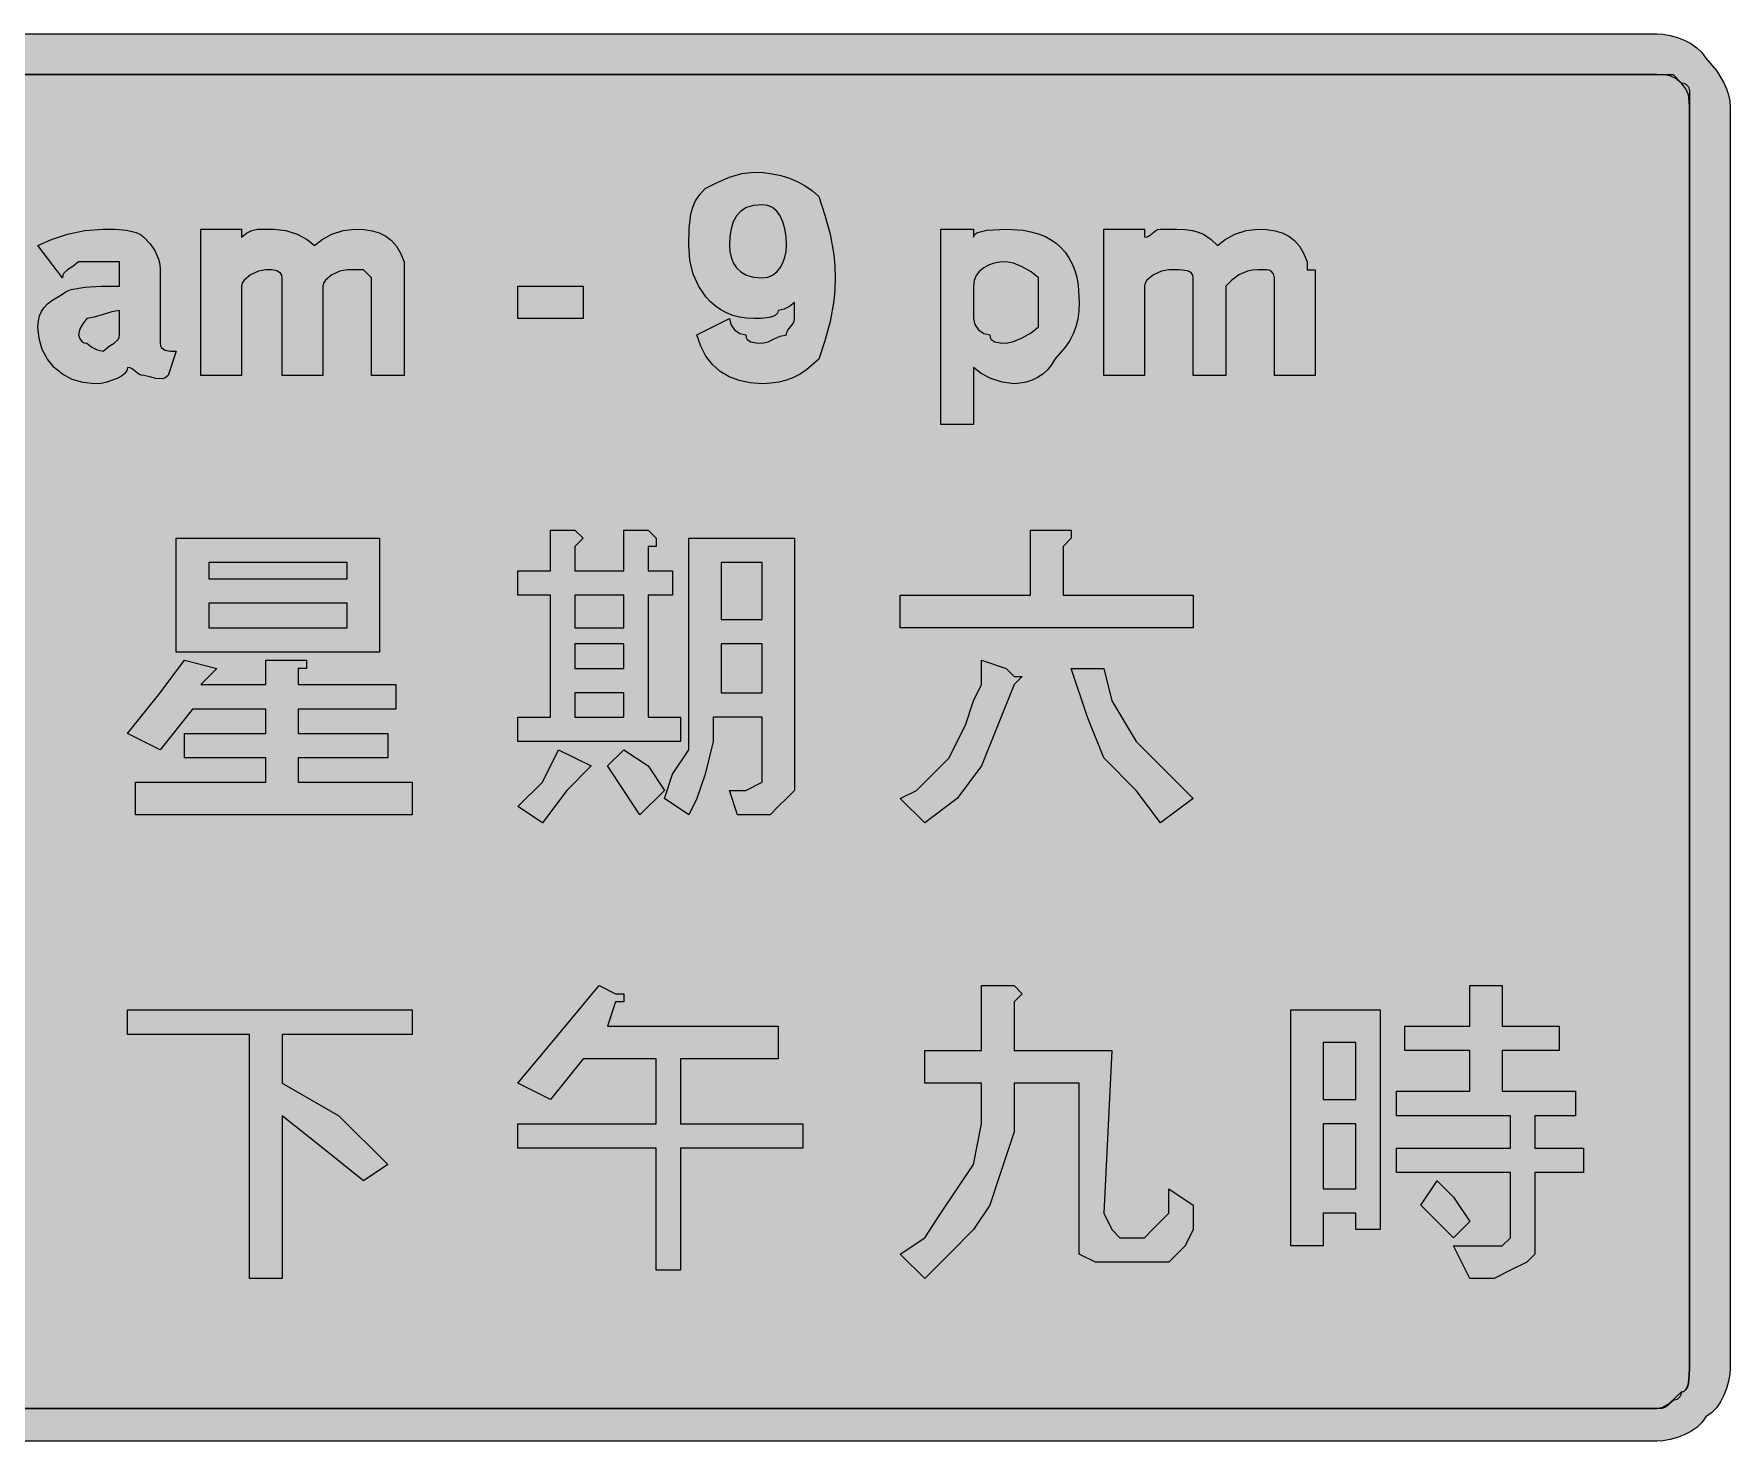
# Model space of a CAD drawing. Header units: metres. Extents: x 13 to 556, y 31 to 239.
# Drawn here: x 306.1 to 556.3, y 31 to 238.6 of the extents above; entities that cross this region are included whole.
import ezdxf

# ---------------------------------------------------------------- set-up
doc = ezdxf.new("R2010")
doc.units = ezdxf.units.M
doc.layers.add('FILL_BLACK_000000', color=7, linetype='Continuous', true_color=0x000000)
doc.layers.add('FILL_WHITE_FFFFFF', color=7, linetype='Continuous', true_color=0xffffff)

msp = doc.modelspace()

# ---------------------------------------------------------------- hatches: boundary and pattern name
at = {"layer": 'FILL_BLACK_000000', "true_color": 0x000000}
h = msp.add_hatch(color=7, dxfattribs=at)
h.dxf.hatch_style = 1
h.paths.add_polyline_path([(546.44, 238.5), (547.46, 238.33), (548.51, 238.05), (549.54, 237.66), (550.52, 237.15), (551.4, 236.53), (552.13, 235.8), (552.69, 234.96), (554.27, 233.16), (555.39, 231.36), (555.78, 230.46), (556.06, 229.56), (556.23, 228.66), (556.29, 227.76), (556.29, 41.76), (556.23, 40.81), (556.07, 39.79), (555.78, 38.74), (555.39, 37.71), (554.88, 36.73), (554.27, 35.85), (553.53, 35.12), (552.69, 34.56), (552.13, 33.72), (551.4, 32.98), (550.52, 32.37), (549.54, 31.86), (548.51, 31.47), (547.46, 31.18), (546.44, 31.02), (545.49, 30.96), (22.29, 30.96), (21.39, 31.02), (20.49, 31.18), (19.59, 31.47), (18.69, 31.86), (16.89, 32.98), (15.09, 34.56), (14.64, 35.12), (14.21, 35.85), (13.44, 37.71), (12.9, 39.79), (12.69, 41.76), (12.69, 227.76), (12.69, 231.36), (13.4, 232.26), (13.89, 233.16), (14.38, 234.06), (15.09, 234.96), (16.89, 236.61), (17.79, 237.15), (18.69, 237.36), (19.59, 237.55), (20.49, 237.96), (21.39, 238.37), (22.29, 238.56), (545.49, 238.56), (546.44, 238.5)])
h.paths.add_polyline_path([(20.49, 232.41), (19.59, 232.05), (18.69, 231.36), (18, 230.46), (17.64, 229.56), (17.51, 228.66), (17.49, 227.76), (17.49, 41.76), (17.49, 39.36), (18.69, 38.16), (20.49, 36.51), (21.39, 35.97), (22.29, 35.76), (545.49, 35.76), (546.39, 35.97), (547.29, 36.51), (549.09, 38.16), (549.49, 38.27), (549.78, 38.55), (550, 38.98), (550.14, 39.51), (550.27, 40.69), (550.29, 41.76), (550.29, 227.76), (550.27, 228.66), (550.14, 229.56), (549.78, 230.46), (549.09, 231.36), (548.19, 232.05), (547.29, 232.41), (546.39, 232.54), (545.49, 232.56), (22.29, 232.56), (21.39, 232.54), (20.49, 232.41)], flags=16)
h = msp.add_hatch(color=7, dxfattribs=at)
h.dxf.hatch_style = 1
h.paths.add_polyline_path([(408.9, 195.68), (409.44, 194.91), (410.21, 194.37), (411.09, 194.16), (411.14, 193.76), (411.3, 193.47), (411.84, 193.11), (412.61, 192.98), (413.49, 192.96), (414.39, 193.15), (415.29, 193.56), (416.19, 193.97), (417.09, 194.16), (417.14, 194.56), (417.28, 194.87), (417.69, 195.36), (418.1, 195.85), (418.24, 196.16), (418.29, 196.56), (418.29, 198.96), (417.54, 198.36), (416.77, 197.95), (415.89, 197.76), (415.78, 197.36), (415.5, 197.07), (415.07, 196.85), (414.54, 196.71), (413.36, 196.58), (412.29, 196.56), (411.19, 196.62), (410.15, 196.78), (409.18, 197.04), (408.26, 197.4), (407.4, 197.86), (406.62, 198.4), (405.89, 199.01), (405.24, 199.71), (404.15, 201.31), (403.35, 203.14), (402.86, 205.17), (402.69, 207.36), (402.73, 209.85), (402.99, 212.01), (403.28, 213), (403.7, 213.94), (404.3, 214.86), (405.09, 215.76), (406.89, 216.64), (408.69, 217.41), (410.49, 217.95), (412.29, 218.16), (413.64, 218.1), (414.97, 217.93), (416.28, 217.65), (417.54, 217.26), (418.75, 216.75), (419.88, 216.13), (420.94, 215.4), (421.89, 214.56), (422.77, 211.84), (423.54, 209.01), (424.08, 205.95), (424.24, 204.31), (424.29, 202.56), (424.24, 200.81), (424.08, 199.17), (423.54, 196.11), (422.77, 193.28), (421.89, 190.56), (420.07, 188.98), (419.13, 188.37), (418.14, 187.86), (417.1, 187.47), (415.98, 187.18), (414.79, 187.02), (413.49, 186.96), (411.75, 187.07), (410.13, 187.41), (408.66, 187.97), (407.34, 188.76), (406.19, 189.77), (405.22, 191.01), (404.45, 192.47), (403.89, 194.16), (408.69, 196.56), (408.9, 195.68)])
h.paths.add_polyline_path([(411.22, 212.93), (410.39, 212.41), (409.74, 211.71), (409.26, 210.84), (408.93, 209.82), (408.75, 208.65), (408.69, 207.36), (408.75, 206.46), (408.93, 205.6), (409.26, 204.79), (409.74, 204.06), (410.39, 203.45), (411.22, 202.97), (412.25, 202.67), (413.49, 202.56), (414.33, 202.67), (415.06, 202.97), (415.68, 203.45), (416.19, 204.06), (416.58, 204.79), (416.86, 205.6), (417.03, 206.46), (417.09, 207.36), (417.03, 208.65), (416.86, 209.82), (416.58, 210.84), (416.19, 211.71), (415.68, 212.41), (415.06, 212.93), (414.33, 213.25), (413.49, 213.36), (412.25, 213.25), (411.22, 212.93)], flags=16)
h = msp.add_hatch(color=7, dxfattribs=at)
h.dxf.hatch_style = 1
h.paths.add_polyline_path([(325.44, 187.82), (324.99, 187.65), (324.09, 187.71), (323.19, 187.99), (322.29, 188.16), (321.89, 188.21), (321.58, 188.35), (321.09, 188.76), (320.6, 189.17), (320.29, 189.31), (319.89, 189.36), (319.78, 188.91), (319.48, 188.48), (319, 188.07), (318.39, 187.71), (316.85, 187.17), (315.99, 187.01), (315.09, 186.96), (313.35, 187.12), (311.75, 187.6), (310.32, 188.35), (309.09, 189.36), (308.08, 190.59), (307.33, 192.02), (306.85, 193.62), (306.69, 195.36), (306.75, 196.21), (306.92, 196.95), (307.2, 197.62), (307.59, 198.21), (308.1, 198.75), (308.72, 199.24), (310.29, 200.16), (310.85, 200.56), (311.6, 200.85), (313.59, 201.21), (316.03, 201.34), (318.69, 201.36), (318.69, 202.56), (318.69, 204.96), (316.29, 204.96), (312.69, 204.96), (311.81, 204.25), (311.04, 203.76), (310.5, 203.27), (310.34, 202.96), (310.29, 202.56), (306.69, 207.36), (308.7, 208.24), (311.04, 209.01), (313.61, 209.55), (316.29, 209.76), (318.07, 209.74), (319.74, 209.61), (321.18, 209.25), (321.79, 208.96), (322.29, 208.56), (323.17, 207.64), (323.94, 206.61), (324.48, 205.35), (324.64, 204.61), (324.69, 203.76), (324.69, 192.96), (324.74, 192.56), (324.9, 192.27), (325.44, 191.91), (326.21, 191.78), (327.09, 191.76), (325.89, 188.16), (325.44, 187.82)])
h.paths.add_polyline_path([(313.2, 193.15), (313.49, 193.01), (313.89, 192.96), (314.64, 192.36), (315.41, 191.95), (316.29, 191.76), (317.17, 192.47), (317.94, 192.96), (318.48, 193.45), (318.64, 193.76), (318.69, 194.16), (318.69, 197.76), (317.6, 197.57), (316.29, 197.16), (314.98, 196.75), (313.89, 196.56), (313.29, 195.81), (312.88, 195.04), (312.69, 194.16), (312.84, 193.56), (313.2, 193.15)], flags=16)
h = msp.add_hatch(color=7, dxfattribs=at)
h.dxf.hatch_style = 1
h.paths.add_polyline_path([(351.22, 203.55), (350.04, 203.01), (349.08, 202.24), (348.8, 201.81), (348.69, 201.36), (348.69, 188.16), (342.69, 188.16), (342.69, 202.56), (342.64, 202.96), (342.48, 203.25), (341.94, 203.61), (341.17, 203.74), (340.29, 203.76), (339.22, 203.55), (338.04, 203.01), (337.08, 202.24), (336.8, 201.81), (336.69, 201.36), (336.69, 188.16), (330.69, 188.16), (330.69, 209.76), (336.69, 209.76), (336.69, 208.56), (337.44, 209.16), (338.21, 209.57), (339.09, 209.76), (341.49, 209.76), (343.27, 209.55), (344.94, 209.01), (346.38, 208.24), (347.49, 207.36), (348.6, 208.24), (350.04, 209.01), (351.71, 209.55), (353.49, 209.76), (354.78, 209.7), (355.97, 209.52), (357.03, 209.19), (357.99, 208.71), (358.83, 208.06), (359.56, 207.23), (360.18, 206.2), (360.69, 204.96), (360.69, 203.76), (360.69, 188.16), (355.89, 188.16), (355.89, 202.56), (354.69, 203.76), (352.29, 203.76), (351.22, 203.55)])
h = msp.add_hatch(color=7, dxfattribs=at)
h.dxf.hatch_style = 1
h.paths.add_polyline_path([(460.06, 196.47), (459.78, 195.35), (459.39, 194.31), (458.88, 193.32), (458.27, 192.38), (456.69, 190.56), (456.19, 189.72), (455.58, 188.98), (454.9, 188.37), (454.14, 187.86), (453.33, 187.47), (452.47, 187.18), (451.59, 187.02), (450.69, 186.96), (448.91, 187.17), (447.24, 187.71), (445.8, 188.48), (444.69, 189.36), (444.69, 180.96), (439.89, 180.96), (439.89, 209.76), (444.69, 209.76), (444.69, 208.56), (444.85, 208.96), (445.27, 209.25), (446.64, 209.61), (449.49, 209.76), (452.02, 209.59), (453.16, 209.38), (454.22, 209.08), (455.19, 208.71), (456.07, 208.24), (456.87, 207.69), (457.59, 207.06), (458.22, 206.34), (458.77, 205.54), (459.24, 204.66), (459.62, 203.68), (459.91, 202.63), (460.12, 201.49), (460.29, 198.96), (460.23, 197.66), (460.06, 196.47)])
h.paths.add_polyline_path([(451.89, 193.71), (453.2, 194.48), (454.29, 195.36), (454.29, 196.56), (454.29, 201.36), (454.29, 202.56), (453.2, 203.44), (451.89, 204.21), (450.58, 204.75), (449.49, 204.96), (448.59, 204.9), (447.73, 204.73), (446.92, 204.45), (446.19, 204.06), (445.58, 203.55), (445.1, 202.93), (444.8, 202.2), (444.69, 201.36), (444.69, 196.56), (444.9, 195.68), (445.44, 194.91), (446.21, 194.37), (447.09, 194.16), (447.14, 193.76), (447.3, 193.47), (447.84, 193.11), (448.61, 192.98), (449.49, 192.96), (450.58, 193.17), (451.89, 193.71)], flags=16)
h = msp.add_hatch(color=7, dxfattribs=at)
h.dxf.hatch_style = 1
h.paths.add_polyline_path([(485.84, 203.71), (485.1, 203.55), (483.84, 203.01), (482.81, 202.24), (481.89, 201.36), (481.89, 188.16), (477.09, 188.16), (477.09, 202.56), (477.03, 202.96), (476.86, 203.25), (476.58, 203.47), (476.19, 203.61), (475.06, 203.74), (473.49, 203.76), (472.42, 203.55), (471.24, 203.01), (470.28, 202.24), (470, 201.81), (469.89, 201.36), (469.89, 188.16), (463.89, 188.16), (463.89, 209.76), (469.89, 209.76), (469.89, 208.56), (470.29, 208.61), (470.6, 208.75), (471.09, 209.16), (471.58, 209.57), (471.89, 209.71), (472.29, 209.76), (474.69, 209.76), (475.93, 209.71), (476.98, 209.55), (477.85, 209.32), (478.59, 209.01), (479.75, 208.24), (480.69, 207.36), (481.8, 208.24), (483.24, 209.01), (484.91, 209.55), (486.69, 209.76), (487.98, 209.7), (489.17, 209.52), (490.23, 209.19), (491.19, 208.71), (492.03, 208.06), (492.77, 207.23), (493.38, 206.2), (493.89, 204.96), (493.89, 203.76), (495.09, 203.76), (495.09, 188.16), (489.09, 188.16), (489.09, 202.56), (488.94, 203.16), (488.58, 203.57), (488.29, 203.71), (487.89, 203.76), (486.69, 203.76), (485.84, 203.71)])
h = msp.add_hatch(color=7, dxfattribs=at)
h.dxf.hatch_style = 1
h.paths.add_polyline_path([(387.09, 196.56), (377.49, 196.56), (377.49, 201.36), (387.09, 201.36), (387.09, 196.56)])
h = msp.add_hatch(color=7, dxfattribs=at)
h.dxf.hatch_style = 1
h.paths.add_polyline_path([(387.09, 164.16), (385.89, 162.96), (385.89, 159.36), (393.09, 159.36), (393.09, 165.36), (396.69, 165.36), (397.89, 164.16), (397.89, 162.96), (396.69, 162.96), (396.69, 159.36), (400.29, 159.36), (400.29, 155.76), (396.69, 155.76), (396.69, 137.76), (401.49, 137.76), (401.49, 134.16), (377.49, 134.16), (377.49, 137.76), (382.29, 137.76), (382.29, 155.76), (377.49, 155.76), (377.49, 159.36), (382.29, 159.36), (382.29, 165.36), (385.89, 165.36), (387.09, 164.16)])
h.paths.add_polyline_path([(385.89, 144.96), (393.09, 144.96), (393.09, 148.56), (385.89, 148.56), (385.89, 144.96)], flags=16)
h.paths.add_polyline_path([(385.89, 141.36), (385.89, 137.76), (393.09, 137.76), (393.09, 141.36), (385.89, 141.36)], flags=16)
h.paths.add_polyline_path([(393.09, 155.76), (385.89, 155.76), (385.89, 150.96), (393.09, 150.96), (393.09, 155.76)], flags=16)
h = msp.add_hatch(color=7, dxfattribs=at)
h.dxf.hatch_style = 1
h.paths.add_polyline_path([(457.89, 165.36), (459.09, 165.36), (459.09, 164.16), (457.89, 162.96), (457.89, 155.76), (477.09, 155.76), (477.09, 150.96), (433.89, 150.96), (433.89, 155.76), (453.09, 155.76), (453.09, 165.36), (456.69, 165.36), (457.89, 165.36)])
h = msp.add_hatch(color=7, dxfattribs=at)
h.dxf.hatch_style = 1
h.paths.add_polyline_path([(327.09, 164.16), (357.09, 164.16), (357.09, 147.36), (327.09, 147.36), (327.09, 164.16)])
h.paths.add_polyline_path([(331.89, 160.56), (331.89, 158.16), (352.29, 158.16), (352.29, 160.56), (331.89, 160.56)], flags=16)
h.paths.add_polyline_path([(352.29, 154.56), (331.89, 154.56), (331.89, 150.96), (352.29, 150.96), (352.29, 154.56)], flags=16)
h = msp.add_hatch(color=7, dxfattribs=at)
h.dxf.hatch_style = 1
h.paths.add_polyline_path([(418.29, 126.96), (417.09, 125.76), (415.89, 124.56), (414.69, 123.36), (409.89, 123.36), (408.69, 126.96), (411.09, 126.96), (413.49, 128.16), (413.49, 129.36), (413.49, 137.76), (406.29, 137.76), (406.29, 134.16), (405.09, 129.36), (403.89, 125.76), (402.69, 123.36), (399.09, 125.76), (400.29, 129.36), (402.69, 132.96), (402.69, 138.96), (402.69, 146.16), (402.69, 164.16), (418.29, 164.16), (418.29, 129.36), (418.29, 126.96)])
h.paths.add_polyline_path([(407.49, 148.56), (407.49, 141.36), (413.49, 141.36), (413.49, 148.56), (407.49, 148.56)], flags=16)
h.paths.add_polyline_path([(413.49, 160.56), (407.49, 160.56), (407.49, 152.16), (413.49, 152.16), (413.49, 160.56)], flags=16)
h = msp.add_hatch(color=7, dxfattribs=at)
h.dxf.hatch_style = 1
h.paths.add_polyline_path([(330.69, 142.56), (340.29, 142.56), (340.29, 146.16), (345.09, 146.16), (346.29, 146.16), (346.29, 144.96), (345.09, 144.96), (345.09, 142.56), (359.49, 142.56), (359.49, 138.96), (345.09, 138.96), (345.09, 135.36), (358.29, 135.36), (358.29, 131.76), (345.09, 131.76), (345.09, 128.16), (361.89, 128.16), (361.89, 123.36), (321.09, 123.36), (321.09, 128.16), (340.29, 128.16), (340.29, 131.76), (328.29, 131.76), (328.29, 135.36), (340.29, 135.36), (340.29, 138.96), (329.49, 138.96), (324.69, 132.96), (319.89, 135.36), (324.69, 141.36), (328.29, 146.16), (333.09, 144.96), (330.69, 142.56)])
h = msp.add_hatch(color=7, dxfattribs=at)
h.dxf.hatch_style = 1
h.paths.add_polyline_path([(450.69, 143.76), (451.89, 143.76), (450.69, 142.56), (448.29, 136.56), (445.89, 130.56), (442.29, 125.76), (437.49, 122.16), (433.89, 125.76), (436.29, 126.96), (438.69, 129.36), (441.09, 131.76), (442.29, 134.16), (443.49, 136.56), (444.69, 140.16), (445.89, 142.56), (445.89, 146.16), (449.49, 144.96), (450.69, 143.76)])
h = msp.add_hatch(color=7, dxfattribs=at)
h.dxf.hatch_style = 1
h.paths.add_polyline_path([(465.09, 140.16), (468.69, 134.16), (472.29, 130.56), (477.09, 125.76), (472.29, 122.16), (468.69, 126.96), (463.89, 131.76), (461.49, 137.76), (459.09, 144.96), (463.89, 144.96), (465.09, 140.16)])
h = msp.add_hatch(color=7, dxfattribs=at)
h.dxf.hatch_style = 1
h.paths.add_polyline_path([(381.09, 128.16), (383.49, 132.96), (388.29, 130.56), (384.69, 126.96), (381.09, 122.16), (377.49, 124.56), (381.09, 128.16)])
h = msp.add_hatch(color=7, dxfattribs=at)
h.dxf.hatch_style = 1
h.paths.add_polyline_path([(396.69, 130.56), (399.09, 126.96), (395.49, 123.36), (393.09, 126.96), (390.69, 130.56), (393.09, 132.96), (396.69, 130.56)])
h = msp.add_hatch(color=7, dxfattribs=at)
h.dxf.hatch_style = 1
h.paths.add_polyline_path([(383.49, 90.96), (389.49, 98.16), (391.89, 96.96), (393.09, 96.96), (393.09, 95.76), (391.89, 95.76), (390.69, 92.16), (415.89, 92.16), (415.89, 87.36), (401.49, 87.36), (401.49, 77.76), (419.49, 77.76), (419.49, 74.16), (401.49, 74.16), (401.49, 56.16), (397.89, 56.16), (397.89, 74.16), (377.49, 74.16), (377.49, 77.76), (397.89, 77.76), (397.89, 87.36), (387.09, 87.36), (382.29, 81.36), (377.49, 83.76), (383.49, 90.96)])
h = msp.add_hatch(color=7, dxfattribs=at)
h.dxf.hatch_style = 1
h.paths.add_polyline_path([(445.89, 88.56), (445.89, 98.16), (449.49, 98.16), (450.69, 98.16), (451.89, 96.96), (450.69, 95.76), (450.69, 88.56), (465.09, 88.56), (463.89, 64.56), (465.09, 62.16), (466.29, 60.96), (469.89, 60.96), (471.09, 62.16), (472.29, 63.36), (473.49, 64.56), (473.49, 68.16), (477.09, 65.76), (477.09, 62.16), (475.89, 59.76), (473.49, 57.36), (469.89, 57.36), (465.09, 57.36), (462.69, 57.36), (460.29, 58.56), (460.29, 60.96), (460.29, 64.56), (460.29, 83.76), (450.69, 83.76), (450.69, 76.56), (448.29, 69.36), (447.09, 65.76), (444.69, 62.16), (441.09, 58.56), (437.49, 54.96), (433.89, 58.56), (437.49, 60.96), (439.89, 64.56), (442.29, 68.16), (444.69, 71.76), (445.89, 77.76), (445.89, 83.76), (437.49, 83.76), (437.49, 88.56), (445.89, 88.56)])
h = msp.add_hatch(color=7, dxfattribs=at)
h.dxf.hatch_style = 1
h.paths.add_polyline_path([(517.89, 88.56), (508.29, 88.56), (508.29, 92.16), (517.89, 92.16), (517.89, 98.16), (521.49, 98.16), (522.69, 98.16), (522.69, 96.96), (522.69, 95.76), (522.69, 92.16), (531.09, 92.16), (531.09, 88.56), (522.69, 88.56), (522.69, 82.56), (533.49, 82.56), (533.49, 78.96), (527.49, 78.96), (527.49, 74.16), (534.69, 74.16), (534.69, 70.56), (527.49, 70.56), (527.49, 60.96), (527.49, 58.56), (526.29, 57.36), (523.89, 56.16), (521.49, 54.96), (517.89, 54.96), (515.49, 59.76), (520.29, 59.76), (521.49, 59.76), (522.69, 59.76), (523.89, 60.96), (523.89, 62.16), (523.89, 70.56), (507.09, 70.56), (507.09, 74.16), (523.89, 74.16), (523.89, 78.96), (507.09, 78.96), (507.09, 82.56), (517.89, 82.56), (517.89, 88.56)])
h = msp.add_hatch(color=7, dxfattribs=at)
h.dxf.hatch_style = 1
h.paths.add_polyline_path([(361.89, 94.56), (361.89, 90.96), (342.69, 90.96), (342.69, 83.76), (351.09, 78.96), (358.29, 71.76), (354.69, 69.36), (348.69, 74.16), (342.69, 78.96), (342.69, 54.96), (337.89, 54.96), (337.89, 90.96), (319.89, 90.96), (319.89, 94.56), (361.89, 94.56)])
h = msp.add_hatch(color=7, dxfattribs=at)
h.dxf.hatch_style = 1
h.paths.add_polyline_path([(501.09, 62.16), (501.09, 64.56), (496.29, 64.56), (496.29, 59.76), (491.49, 59.76), (491.49, 62.16), (491.49, 94.56), (504.69, 94.56), (504.69, 62.16), (501.09, 62.16)])
h.paths.add_polyline_path([(496.29, 89.76), (496.29, 81.36), (501.09, 81.36), (501.09, 89.76), (496.29, 89.76)], flags=16)
h.paths.add_polyline_path([(501.09, 77.76), (496.29, 77.76), (496.29, 68.16), (501.09, 68.16), (501.09, 77.76)], flags=16)
h = msp.add_hatch(color=7, dxfattribs=at)
h.dxf.hatch_style = 1
h.paths.add_polyline_path([(515.49, 66.96), (517.89, 63.36), (515.49, 60.96), (513.09, 63.36), (510.69, 65.76), (513.09, 69.36), (515.49, 66.96)])
at = {"layer": 'FILL_WHITE_FFFFFF', "true_color": 0xffffff}
h = msp.add_hatch(color=7, dxfattribs=at)
h.dxf.hatch_style = 1
h.paths.add_polyline_path([(545.49, 232.56), (547.89, 232.56), (549.09, 231.36), (549.49, 231.31), (549.78, 231.17), (550.14, 230.76), (550.29, 230.16), (550.29, 227.76), (550.29, 41.76), (550.27, 40.69), (550.14, 39.51), (550, 38.98), (549.78, 38.55), (549.49, 38.27), (549.09, 38.16), (549.04, 37.76), (548.9, 37.47), (548.49, 37.11), (547.89, 36.96), (547.18, 36.27), (546.69, 35.91), (546.2, 35.78), (545.49, 35.76), (22.29, 35.76), (21.39, 35.97), (20.49, 36.51), (18.69, 38.16), (17.49, 39.36), (17.49, 41.76), (17.49, 227.76), (17.51, 228.66), (17.64, 229.56), (18, 230.46), (18.69, 231.36), (19.59, 232.05), (20.49, 232.41), (21.39, 232.54), (22.29, 232.56), (545.49, 232.56)])

# ---------------------------------------------------------------- linework, layer by layer
at = {"layer": 'FILL_BLACK_000000', "lineweight": 0, "true_color": 0x000000}
for points in [[(22.29, 238.56), (545.49, 238.56), (546.44, 238.5), (547.46, 238.33), (548.51, 238.05), (549.54, 237.66), (550.52, 237.15), (551.4, 236.53), (552.13, 235.8), (552.69, 234.96), (554.27, 233.16), (555.39, 231.36), (555.78, 230.46), (556.06, 229.56), (556.23, 228.66), (556.29, 227.76), (556.29, 41.76), (556.23, 40.81), (556.07, 39.79), (555.78, 38.74), (555.39, 37.71), (554.88, 36.73), (554.27, 35.85), (553.53, 35.12), (552.69, 34.56), (552.13, 33.72), (551.4, 32.98), (550.52, 32.37), (549.54, 31.86), (548.51, 31.47), (547.46, 31.18), (546.44, 31.02), (545.49, 30.96), (22.29, 30.96)], [(22.29, 35.76), (545.49, 35.76), (546.39, 35.97), (547.29, 36.51), (549.09, 38.16), (549.49, 38.27), (549.78, 38.55), (550, 38.98), (550.14, 39.51), (550.27, 40.69), (550.29, 41.76), (550.29, 227.76), (550.27, 228.66), (550.14, 229.56), (549.78, 230.46), (549.09, 231.36), (548.19, 232.05), (547.29, 232.41), (546.39, 232.54), (545.49, 232.56), (22.29, 232.56)]]:
    msp.add_lwpolyline(points, dxfattribs=at)
for points in [[(408.9, 195.68), (409.44, 194.91), (410.21, 194.37), (411.09, 194.16), (411.14, 193.76), (411.3, 193.47), (411.84, 193.11), (412.61, 192.98), (413.49, 192.96), (414.39, 193.15), (415.29, 193.56), (416.19, 193.97), (417.09, 194.16), (417.14, 194.56), (417.28, 194.87), (417.69, 195.36), (418.1, 195.85), (418.24, 196.16), (418.29, 196.56), (418.29, 198.96), (417.54, 198.36), (416.77, 197.95), (415.89, 197.76), (415.78, 197.36), (415.5, 197.07), (415.07, 196.85), (414.54, 196.71), (413.36, 196.58), (412.29, 196.56), (411.19, 196.62), (410.15, 196.78), (409.18, 197.04), (408.26, 197.4), (407.4, 197.86), (406.62, 198.4), (405.89, 199.01), (405.24, 199.71), (404.15, 201.31), (403.35, 203.14), (402.86, 205.17), (402.69, 207.36), (402.73, 209.85), (402.99, 212.01), (403.28, 213), (403.7, 213.94), (404.3, 214.86), (405.09, 215.76), (406.89, 216.64), (408.69, 217.41), (410.49, 217.95), (412.29, 218.16), (413.64, 218.1), (414.97, 217.93), (416.28, 217.65), (417.54, 217.26), (418.75, 216.75), (419.88, 216.13), (420.94, 215.4), (421.89, 214.56), (422.77, 211.84), (423.54, 209.01), (424.08, 205.95), (424.24, 204.31), (424.29, 202.56), (424.24, 200.81), (424.08, 199.17), (423.54, 196.11), (422.77, 193.28), (421.89, 190.56), (420.07, 188.98), (419.13, 188.37), (418.14, 187.86), (417.1, 187.47), (415.98, 187.18), (414.79, 187.02), (413.49, 186.96), (411.75, 187.07), (410.13, 187.41), (408.66, 187.97), (407.34, 188.76), (406.19, 189.77), (405.22, 191.01), (404.45, 192.47), (403.89, 194.16), (408.69, 196.56)], [(411.22, 212.93), (410.39, 212.41), (409.74, 211.71), (409.26, 210.84), (408.93, 209.82), (408.75, 208.65), (408.69, 207.36), (408.75, 206.46), (408.93, 205.6), (409.26, 204.79), (409.74, 204.06), (410.39, 203.45), (411.22, 202.97), (412.25, 202.67), (413.49, 202.56), (414.33, 202.67), (415.06, 202.97), (415.68, 203.45), (416.19, 204.06), (416.58, 204.79), (416.86, 205.6), (417.03, 206.46), (417.09, 207.36), (417.03, 208.65), (416.86, 209.82), (416.58, 210.84), (416.19, 211.71), (415.68, 212.41), (415.06, 212.93), (414.33, 213.25), (413.49, 213.36), (412.25, 213.25)], [(325.44, 187.82), (324.99, 187.65), (324.09, 187.71), (323.19, 187.99), (322.29, 188.16), (321.89, 188.21), (321.58, 188.35), (321.09, 188.76), (320.6, 189.17), (320.29, 189.31), (319.89, 189.36), (319.78, 188.91), (319.48, 188.48), (319, 188.07), (318.39, 187.71), (316.85, 187.17), (315.99, 187.01), (315.09, 186.96), (313.35, 187.12), (311.75, 187.6), (310.32, 188.35), (309.09, 189.36), (308.08, 190.59), (307.33, 192.02), (306.85, 193.62), (306.69, 195.36), (306.75, 196.21), (306.92, 196.95), (307.2, 197.62), (307.59, 198.21), (308.1, 198.75), (308.72, 199.24), (310.29, 200.16), (310.85, 200.56), (311.6, 200.85), (313.59, 201.21), (316.03, 201.34), (318.69, 201.36), (318.69, 202.56), (318.69, 204.96), (316.29, 204.96), (312.69, 204.96), (311.81, 204.25), (311.04, 203.76), (310.5, 203.27), (310.34, 202.96), (310.29, 202.56), (306.69, 207.36), (308.7, 208.24), (311.04, 209.01), (313.61, 209.55), (316.29, 209.76), (318.07, 209.74), (319.74, 209.61), (321.18, 209.25), (321.79, 208.96), (322.29, 208.56), (323.17, 207.64), (323.94, 206.61), (324.48, 205.35), (324.64, 204.61), (324.69, 203.76), (324.69, 192.96), (324.74, 192.56), (324.9, 192.27), (325.44, 191.91), (326.21, 191.78), (327.09, 191.76), (325.89, 188.16)], [(351.22, 203.55), (350.04, 203.01), (349.08, 202.24), (348.8, 201.81), (348.69, 201.36), (348.69, 188.16), (342.69, 188.16), (342.69, 202.56), (342.64, 202.96), (342.48, 203.25), (341.94, 203.61), (341.17, 203.74), (340.29, 203.76), (339.22, 203.55), (338.04, 203.01), (337.08, 202.24), (336.8, 201.81), (336.69, 201.36), (336.69, 188.16), (330.69, 188.16), (330.69, 209.76), (336.69, 209.76), (336.69, 208.56), (337.44, 209.16), (338.21, 209.57), (339.09, 209.76), (341.49, 209.76), (343.27, 209.55), (344.94, 209.01), (346.38, 208.24), (347.49, 207.36), (348.6, 208.24), (350.04, 209.01), (351.71, 209.55), (353.49, 209.76), (354.78, 209.7), (355.97, 209.52), (357.03, 209.19), (357.99, 208.71), (358.83, 208.06), (359.56, 207.23), (360.18, 206.2), (360.69, 204.96), (360.69, 203.76), (360.69, 188.16), (355.89, 188.16), (355.89, 202.56), (354.69, 203.76), (352.29, 203.76)], [(460.06, 196.47), (459.78, 195.35), (459.39, 194.31), (458.88, 193.32), (458.27, 192.38), (456.69, 190.56), (456.19, 189.72), (455.58, 188.98), (454.9, 188.37), (454.14, 187.86), (453.33, 187.47), (452.47, 187.18), (451.59, 187.02), (450.69, 186.96), (448.91, 187.17), (447.24, 187.71), (445.8, 188.48), (444.69, 189.36), (444.69, 180.96), (439.89, 180.96), (439.89, 209.76), (444.69, 209.76), (444.69, 208.56), (444.85, 208.96), (445.27, 209.25), (446.64, 209.61), (449.49, 209.76), (452.02, 209.59), (453.16, 209.38), (454.22, 209.08), (455.19, 208.71), (456.07, 208.24), (456.87, 207.69), (457.59, 207.06), (458.22, 206.34), (458.77, 205.54), (459.24, 204.66), (459.62, 203.68), (459.91, 202.63), (460.12, 201.49), (460.29, 198.96), (460.23, 197.66)], [(485.84, 203.71), (485.1, 203.55), (483.84, 203.01), (482.81, 202.24), (481.89, 201.36), (481.89, 188.16), (477.09, 188.16), (477.09, 202.56), (477.03, 202.96), (476.86, 203.25), (476.58, 203.47), (476.19, 203.61), (475.06, 203.74), (473.49, 203.76), (472.42, 203.55), (471.24, 203.01), (470.28, 202.24), (470, 201.81), (469.89, 201.36), (469.89, 188.16), (463.89, 188.16), (463.89, 209.76), (469.89, 209.76), (469.89, 208.56), (470.29, 208.61), (470.6, 208.75), (471.09, 209.16), (471.58, 209.57), (471.89, 209.71), (472.29, 209.76), (474.69, 209.76), (475.93, 209.71), (476.98, 209.55), (477.85, 209.32), (478.59, 209.01), (479.75, 208.24), (480.69, 207.36), (481.8, 208.24), (483.24, 209.01), (484.91, 209.55), (486.69, 209.76), (487.98, 209.7), (489.17, 209.52), (490.23, 209.19), (491.19, 208.71), (492.03, 208.06), (492.77, 207.23), (493.38, 206.2), (493.89, 204.96), (493.89, 203.76), (495.09, 203.76), (495.09, 188.16), (489.09, 188.16), (489.09, 202.56), (488.94, 203.16), (488.58, 203.57), (488.29, 203.71), (487.89, 203.76), (486.69, 203.76)], [(451.89, 193.71), (453.2, 194.48), (454.29, 195.36), (454.29, 196.56), (454.29, 201.36), (454.29, 202.56), (453.2, 203.44), (451.89, 204.21), (450.58, 204.75), (449.49, 204.96), (448.59, 204.9), (447.73, 204.73), (446.92, 204.45), (446.19, 204.06), (445.58, 203.55), (445.1, 202.93), (444.8, 202.2), (444.69, 201.36), (444.69, 196.56), (444.9, 195.68), (445.44, 194.91), (446.21, 194.37), (447.09, 194.16), (447.14, 193.76), (447.3, 193.47), (447.84, 193.11), (448.61, 192.98), (449.49, 192.96), (450.58, 193.17)], [(387.09, 196.56), (377.49, 196.56), (377.49, 201.36), (387.09, 201.36)], [(313.2, 193.15), (313.49, 193.01), (313.89, 192.96), (314.64, 192.36), (315.41, 191.95), (316.29, 191.76), (317.17, 192.47), (317.94, 192.96), (318.48, 193.45), (318.64, 193.76), (318.69, 194.16), (318.69, 197.76), (317.6, 197.57), (316.29, 197.16), (314.98, 196.75), (313.89, 196.56), (313.29, 195.81), (312.88, 195.04), (312.69, 194.16), (312.84, 193.56)], [(387.09, 164.16), (385.89, 162.96), (385.89, 159.36), (393.09, 159.36), (393.09, 165.36), (396.69, 165.36), (397.89, 164.16), (397.89, 162.96), (396.69, 162.96), (396.69, 159.36), (400.29, 159.36), (400.29, 155.76), (396.69, 155.76), (396.69, 137.76), (401.49, 137.76), (401.49, 134.16), (377.49, 134.16), (377.49, 137.76), (382.29, 137.76), (382.29, 155.76), (377.49, 155.76), (377.49, 159.36), (382.29, 159.36), (382.29, 165.36), (385.89, 165.36)], [(457.89, 165.36), (459.09, 165.36), (459.09, 164.16), (457.89, 162.96), (457.89, 155.76), (477.09, 155.76), (477.09, 150.96), (433.89, 150.96), (433.89, 155.76), (453.09, 155.76), (453.09, 165.36), (456.69, 165.36)], [(327.09, 164.16), (357.09, 164.16), (357.09, 147.36), (327.09, 147.36)], [(418.29, 126.96), (417.09, 125.76), (415.89, 124.56), (414.69, 123.36), (409.89, 123.36), (408.69, 126.96), (411.09, 126.96), (413.49, 128.16), (413.49, 129.36), (413.49, 137.76), (406.29, 137.76), (406.29, 134.16), (405.09, 129.36), (403.89, 125.76), (402.69, 123.36), (399.09, 125.76), (400.29, 129.36), (402.69, 132.96), (402.69, 138.96), (402.69, 146.16), (402.69, 164.16), (418.29, 164.16), (418.29, 129.36)], [(331.89, 160.56), (331.89, 158.16), (352.29, 158.16), (352.29, 160.56)], [(413.49, 160.56), (407.49, 160.56), (407.49, 152.16), (413.49, 152.16)], [(393.09, 155.76), (385.89, 155.76), (385.89, 150.96), (393.09, 150.96)], [(352.29, 154.56), (331.89, 154.56), (331.89, 150.96), (352.29, 150.96)], [(385.89, 144.96), (393.09, 144.96), (393.09, 148.56), (385.89, 148.56)], [(407.49, 148.56), (407.49, 141.36), (413.49, 141.36), (413.49, 148.56)], [(330.69, 142.56), (340.29, 142.56), (340.29, 146.16), (345.09, 146.16), (346.29, 146.16), (346.29, 144.96), (345.09, 144.96), (345.09, 142.56), (359.49, 142.56), (359.49, 138.96), (345.09, 138.96), (345.09, 135.36), (358.29, 135.36), (358.29, 131.76), (345.09, 131.76), (345.09, 128.16), (361.89, 128.16), (361.89, 123.36), (321.09, 123.36), (321.09, 128.16), (340.29, 128.16), (340.29, 131.76), (328.29, 131.76), (328.29, 135.36), (340.29, 135.36), (340.29, 138.96), (329.49, 138.96), (324.69, 132.96), (319.89, 135.36), (324.69, 141.36), (328.29, 146.16), (333.09, 144.96)], [(450.69, 143.76), (451.89, 143.76), (450.69, 142.56), (448.29, 136.56), (445.89, 130.56), (442.29, 125.76), (437.49, 122.16), (433.89, 125.76), (436.29, 126.96), (438.69, 129.36), (441.09, 131.76), (442.29, 134.16), (443.49, 136.56), (444.69, 140.16), (445.89, 142.56), (445.89, 146.16), (449.49, 144.96)], [(465.09, 140.16), (468.69, 134.16), (472.29, 130.56), (477.09, 125.76), (472.29, 122.16), (468.69, 126.96), (463.89, 131.76), (461.49, 137.76), (459.09, 144.96), (463.89, 144.96)], [(385.89, 141.36), (385.89, 137.76), (393.09, 137.76), (393.09, 141.36)], [(381.09, 128.16), (383.49, 132.96), (388.29, 130.56), (384.69, 126.96), (381.09, 122.16), (377.49, 124.56)], [(396.69, 130.56), (399.09, 126.96), (395.49, 123.36), (393.09, 126.96), (390.69, 130.56), (393.09, 132.96)], [(383.49, 90.96), (389.49, 98.16), (391.89, 96.96), (393.09, 96.96), (393.09, 95.76), (391.89, 95.76), (390.69, 92.16), (415.89, 92.16), (415.89, 87.36), (401.49, 87.36), (401.49, 77.76), (419.49, 77.76), (419.49, 74.16), (401.49, 74.16), (401.49, 56.16), (397.89, 56.16), (397.89, 74.16), (377.49, 74.16), (377.49, 77.76), (397.89, 77.76), (397.89, 87.36), (387.09, 87.36), (382.29, 81.36), (377.49, 83.76)], [(445.89, 88.56), (445.89, 98.16), (449.49, 98.16), (450.69, 98.16), (451.89, 96.96), (450.69, 95.76), (450.69, 88.56), (465.09, 88.56), (463.89, 64.56), (465.09, 62.16), (466.29, 60.96), (469.89, 60.96), (471.09, 62.16), (472.29, 63.36), (473.49, 64.56), (473.49, 68.16), (477.09, 65.76), (477.09, 62.16), (475.89, 59.76), (473.49, 57.36), (469.89, 57.36), (465.09, 57.36), (462.69, 57.36), (460.29, 58.56), (460.29, 60.96), (460.29, 64.56), (460.29, 83.76), (450.69, 83.76), (450.69, 76.56), (448.29, 69.36), (447.09, 65.76), (444.69, 62.16), (441.09, 58.56), (437.49, 54.96), (433.89, 58.56), (437.49, 60.96), (439.89, 64.56), (442.29, 68.16), (444.69, 71.76), (445.89, 77.76), (445.89, 83.76), (437.49, 83.76), (437.49, 88.56)], [(517.89, 88.56), (508.29, 88.56), (508.29, 92.16), (517.89, 92.16), (517.89, 98.16), (521.49, 98.16), (522.69, 98.16), (522.69, 96.96), (522.69, 95.76), (522.69, 92.16), (531.09, 92.16), (531.09, 88.56), (522.69, 88.56), (522.69, 82.56), (533.49, 82.56), (533.49, 78.96), (527.49, 78.96), (527.49, 74.16), (534.69, 74.16), (534.69, 70.56), (527.49, 70.56), (527.49, 60.96), (527.49, 58.56), (526.29, 57.36), (523.89, 56.16), (521.49, 54.96), (517.89, 54.96), (515.49, 59.76), (520.29, 59.76), (521.49, 59.76), (522.69, 59.76), (523.89, 60.96), (523.89, 62.16), (523.89, 70.56), (507.09, 70.56), (507.09, 74.16), (523.89, 74.16), (523.89, 78.96), (507.09, 78.96), (507.09, 82.56), (517.89, 82.56)], [(361.89, 94.56), (361.89, 90.96), (342.69, 90.96), (342.69, 83.76), (351.09, 78.96), (358.29, 71.76), (354.69, 69.36), (348.69, 74.16), (342.69, 78.96), (342.69, 54.96), (337.89, 54.96), (337.89, 90.96), (319.89, 90.96), (319.89, 94.56)], [(501.09, 62.16), (501.09, 64.56), (496.29, 64.56), (496.29, 59.76), (491.49, 59.76), (491.49, 62.16), (491.49, 94.56), (504.69, 94.56), (504.69, 62.16)], [(496.29, 89.76), (496.29, 81.36), (501.09, 81.36), (501.09, 89.76)], [(501.09, 77.76), (496.29, 77.76), (496.29, 68.16), (501.09, 68.16)], [(515.49, 66.96), (517.89, 63.36), (515.49, 60.96), (513.09, 63.36), (510.69, 65.76), (513.09, 69.36)]]:
    msp.add_lwpolyline(points, close=True, dxfattribs=at)
at = {"layer": 'FILL_WHITE_FFFFFF', "lineweight": 0, "true_color": 0xffffff}
msp.add_lwpolyline([(22.29, 232.56), (545.49, 232.56), (547.89, 232.56), (549.09, 231.36), (549.49, 231.31), (549.78, 231.17), (550.14, 230.76), (550.29, 230.16), (550.29, 227.76), (550.29, 41.76), (550.27, 40.69), (550.14, 39.51), (550, 38.98), (549.78, 38.55), (549.49, 38.27), (549.09, 38.16), (549.04, 37.76), (548.9, 37.47), (548.49, 37.11), (547.89, 36.96), (547.18, 36.27), (546.69, 35.91), (546.2, 35.78), (545.49, 35.76), (22.29, 35.76)], dxfattribs=at)

doc.saveas('drawing.dxf')
